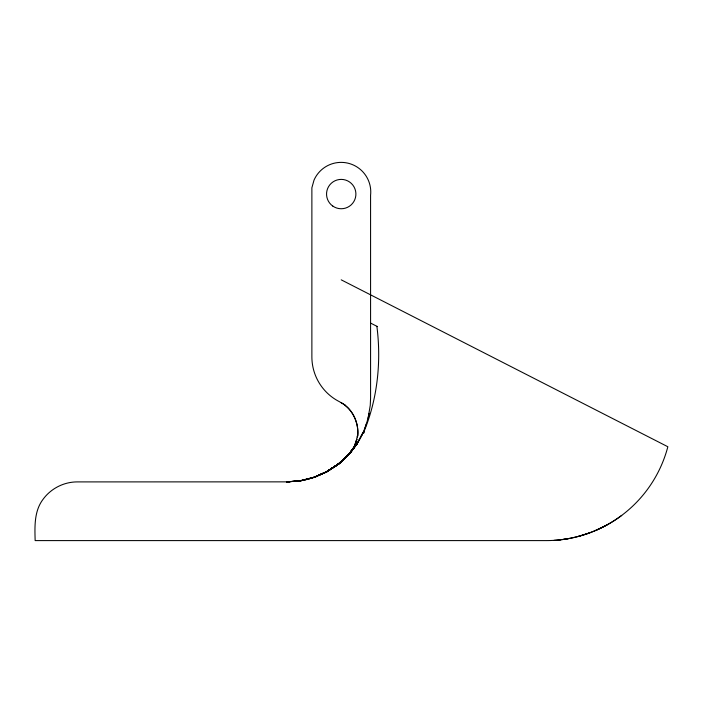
<?xml version="1.0" encoding="UTF-8"?>
<svg xmlns="http://www.w3.org/2000/svg" width="703" height="703" viewBox="0 0 703 703"><rect width="100%" height="100%" fill="white"/><g stroke="black" fill="none" stroke-linecap="round" stroke-linejoin="round"><path stroke-width="1.05" d="M344.892 405.218C354.171 412.195 359.47 425.262 357.291 437.055M368.073 418.364L370.261 405.271L370.578 398.047L370.578 195.311A29.614 29.614 0 0 0 314.03 180.1L311.877 187.806L311.877 356.825A50.317 50.317 0 0 0 339.408 401.685L345.375 405.262M356.816 439.234L354.25 446.528L352.115 450.219M364.136 432.802L363.24 432.345L356.896 443.962C362.994 434.77 366.852 424.137 369.172 413.329M364.989 428.136L366.325 423.918M364.33 430.948L363.6 432.53C377.467 399.436 381.465 361.764 376.87 326.297M361.254 436.018L363.24 432.345L357.027 443.751L346.957 456.44L352.344 450.245L348.451 454.859L338.257 464.2L326.614 471.81L314.013 477.337L308.459 479.015L316.332 476.52L313.995 477.363M333.538 467.609L338.714 463.848L348.767 454.49L357.317 443.294L355.366 446.203L349.294 453.866L354.25 446.528L356.799 439.586L355.999 442.336L357.467 435.737L357.906 435.965C358.732 422.942 352.844 409.093 341.034 402.564M354.321 447.161L355.533 445.544M353.679 448.013L348.934 454.287L338.934 463.664L324.777 472.803L338.609 463.918L348.829 454.393L354.505 447.293M354.883 446.493L349.171 454.015L353.873 448.092M354.813 446.581L348.934 454.287L338.714 463.848M354.646 446.836L348.767 454.49L338.257 464.2L348.556 454.736L338.433 464.085L326.825 471.687L314.092 477.311M348.521 454.727L357.159 443.54L348.521 454.727L338.328 464.147L326.719 471.748L338.433 464.085L348.829 454.393M355.138 446.22L348.389 454.876L357.027 443.751M348.451 454.806L356.957 443.865M349.294 453.866L351.904 450.526M339.215 463.435L327.466 471.344L314.549 477.152L327.229 471.476L338.934 463.664L349.47 453.663M345.823 457.143L338.934 463.664L327.229 471.476M338.328 464.147L348.662 454.569M338.266 464.235L340.182 462.697L333.53 467.6M621.707 515.413C602.216 530.044 578.42 538.841 554.096 540.352M313.933 477.372L300.594 480.755L314.373 477.214L327.044 471.581L338.556 463.989M607.04 524.904L595.678 530.457M314.25 477.258L327.044 471.581M314.179 477.284L326.913 471.66L314.153 477.293L300.752 480.72M589.791 532.804L578.411 536.407M312.598 477.653L300.831 480.703L286.719 481.906L300.568 480.764L307.536 479.297L298.485 481.08L300.638 480.738L286.727 481.906L300.559 480.755M568.419 538.621L562.374 539.553M559.166 539.93L560.669 539.763M289.293 481.863L77.075 481.906C63.85 481.942 50.968 488.506 43.155 499.183C34.078 511.011 34.746 526.529 35.15 540.598L546.187 540.598A125.784 125.784 0 0 0 667.85 446.748L341.227 279.838M370.578 323.081L377.529 326.64M332.835 206.111A14.675 14.675 0 0 0 355.85 195.311A14.675 14.675 0 0 0 334.988 180.785A14.675 14.675 0 0 0 332.835 206.111"/></g></svg>
